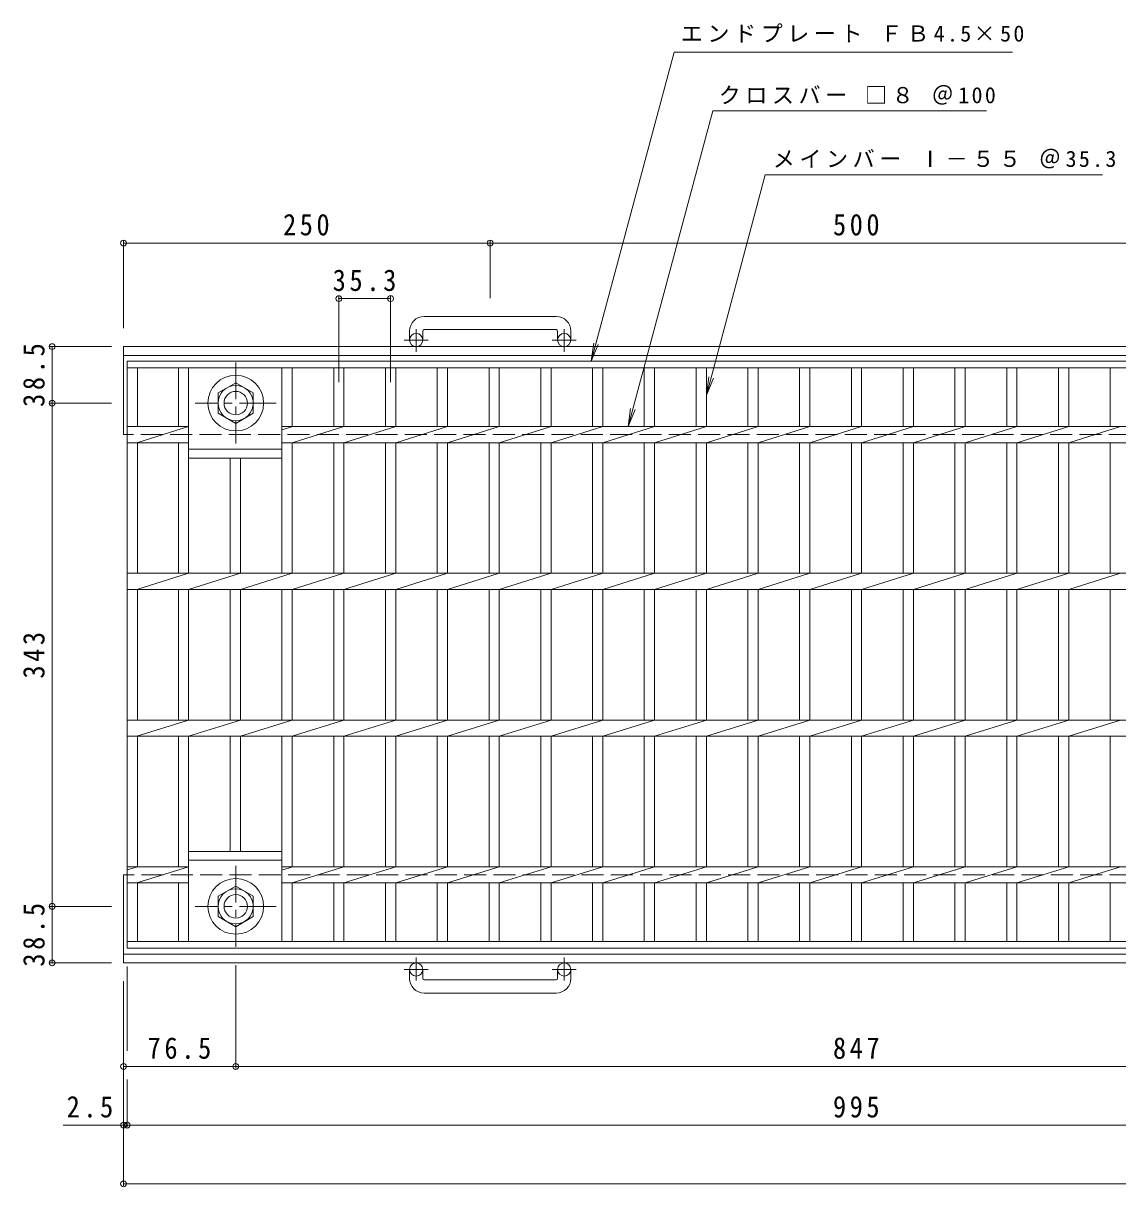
# Model space of a CAD drawing. Units: millimetres, scale not verified. Extents: x -929 to 904, y -686 to 662.
# Drawn here: x -929 to -183, y -131 to 662 of the extents above; entities that cross this region are included whole.
import ezdxf

# ---------------------------------------------------------------- set-up
doc = ezdxf.new("R2010")
doc.units = ezdxf.units.MM
doc.header["$LTSCALE"] = 5
doc.header["$PDMODE"] = 32
doc.header["$PDSIZE"] = 4
doc.linetypes.add('CHAIN1', pattern=[8, 5, -1, 1, -1])
doc.linetypes.add('DASHED3', pattern=[4, 3, -1])
for name, color, linetype, lineweight in [('0-1_躯体', 2, 'Continuous', 9), ('0-2_仕上', 3, 'Continuous', 9), ('0-4_その他', 7, 'Continuous', 9), ('0-5_寸法', 7, 'Continuous', 9)]:
    doc.layers.add(name, color=color, linetype=linetype, lineweight=lineweight)
doc.styles.add('ＭＳ ゴシック', font='')
doc.styles.get('ＭＳ ゴシック').set_extended_font_data('MS Gothic')

msp = doc.modelspace()

# ---------------------------------------------------------------- linework, layer by layer
at = {"layer": '0-1_躯体'}
for p, q in [((-565.846, 462.636), (-655.846, 462.636)), ((-665.846, 452.637), (-665.846, 446.537)), ((-656.846, 452.637), (-656.846, 446.537)), ((-655.846, 453.636), (-565.846, 453.636)), ((-564.846, 452.637), (-564.846, 446.537)), ((-555.846, 452.637), (-555.846, 446.537)), ((-860.846, 382.036), (-860.846, 442.037)), ((266.483, 442.037), (-860.846, 442.037)), ((264.437, 436.036), (-860.846, 436.036)), ((-860.846, 22.036), (-860.846, 82.036)), ((248.074, 28.036), (-860.846, 28.036)), ((246.028, 22.036), (-860.846, 22.036)), ((-665.846, 11.436), (-665.846, 17.536)), ((-656.846, 11.436), (-656.846, 17.536)), ((-564.846, 11.436), (-564.846, 17.536)), ((-555.846, 11.436), (-555.846, 17.536)), ((-655.846, 10.436), (-565.846, 10.436)), ((-565.846, 1.436), (-655.846, 1.436))]:
    msp.add_line(p, q, dxfattribs=at)
at = {"layer": '0-1_躯体', "linetype": 'CHAIN1'}
for p, q in [((-661.346, 438.429), (-661.346, 454.026)), ((-560.346, 438.429), (-560.346, 454.026)), ((-653.183, 446.537), (-669.59, 446.537)), ((-552.183, 446.537), (-568.59, 446.537)), ((-784.346, 431.173), (-784.346, 375.9)), ((-756.71, 403.536), (-811.983, 403.536)), ((-784.346, 88.173), (-784.346, 32.899)), ((-756.71, 60.536), (-811.983, 60.536)), ((-661.346, 25.643), (-661.346, 10.046)), ((-560.346, 25.643), (-560.346, 10.046)), ((-653.183, 17.536), (-669.59, 17.536)), ((-552.183, 17.536), (-568.59, 17.536))]:
    msp.add_line(p, q, dxfattribs=at)
at = {"layer": '0-1_躯体', "linetype": 'DASHED3'}
for p, q in [((246.028, 382.036), (-860.846, 382.036)), ((266.483, 82.036), (-860.846, 82.036))]:
    msp.add_line(p, q, dxfattribs=at)
at = {"layer": '0-1_躯体'}
for points in [[(-796.347, 410.464), (-796.347, 396.608), (-784.346, 389.679), (-772.347, 396.608), (-772.347, 410.464), (-784.346, 417.393)], [(-796.347, 53.608), (-796.347, 67.465), (-784.346, 74.393), (-772.347, 67.465), (-772.347, 53.608), (-784.346, 46.68)]]:
    msp.add_lwpolyline(points, close=True, dxfattribs=at)
for centre, radius in [((-661.346, 446.537), 4.5), ((-560.346, 446.537), 4.5), ((-784.346, 403.536), 19), ((-784.346, 403.536), 12), ((-784.346, 403.536), 8), ((-784.346, 60.536), 19), ((-784.346, 60.536), 12), ((-784.346, 60.536), 8), ((-661.346, 17.536), 4.5), ((-560.346, 17.536), 4.5)]:
    msp.add_circle(centre, radius, dxfattribs=at)
for centre, radius, start, end in [((-655.846, 452.637), 10, 90, 180), ((-565.846, 452.637), 10, 0, 90), ((-655.846, 452.637), 1, 90, 180), ((-565.846, 452.637), 1, 0, 90), ((-655.846, 11.436), 10, 180, 270), ((-655.846, 11.436), 1, 180, 270), ((-565.846, 11.436), 10, 270, 0), ((-565.846, 11.436), 1, 270, 0)]:
    msp.add_arc(centre, radius, start, end, dxfattribs=at)
at = {"layer": '0-2_仕上'}
for p, q in [((-858.346, 432.037), (136.655, 432.037)), ((-858.346, 32.036), (-858.346, 432.037)), ((-858.346, 427.537), (136.655, 427.537)), ((-851.345, 387.537), (-851.345, 427.537)), ((-823.445, 427.537), (-823.445, 387.537)), ((-816.446, 427.537), (-816.446, 287.537)), ((-752.845, 427.537), (-752.845, 287.537)), ((-745.845, 427.537), (-745.845, 387.537)), ((-717.546, 427.537), (-717.546, 387.537)), ((-710.546, 427.537), (-710.546, 387.537)), ((-682.247, 427.537), (-682.247, 387.537)), ((-675.247, 427.537), (-675.247, 387.537)), ((-646.948, 427.537), (-646.948, 387.537)), ((-639.948, 427.537), (-639.948, 387.537)), ((-611.648, 427.537), (-611.648, 387.537)), ((-604.648, 427.537), (-604.648, 387.537)), ((-576.349, 427.537), (-576.349, 387.537)), ((-569.349, 427.537), (-569.349, 387.537)), ((-541.05, 427.537), (-541.05, 387.537)), ((-534.05, 427.537), (-534.05, 387.537)), ((-505.751, 427.537), (-505.751, 387.537)), ((-498.751, 427.537), (-498.751, 387.537)), ((-470.452, 427.537), (-470.452, 387.537)), ((-463.452, 427.537), (-463.452, 387.537)), ((-435.153, 427.537), (-435.153, 387.537)), ((-428.153, 427.537), (-428.153, 387.537)), ((-399.854, 427.537), (-399.854, 387.537)), ((-392.854, 427.537), (-392.854, 387.537)), ((-364.554, 427.537), (-364.554, 387.537)), ((-357.555, 427.537), (-357.555, 387.537)), ((-329.255, 427.537), (-329.255, 387.537)), ((-322.255, 427.537), (-322.255, 387.537)), ((-293.956, 427.537), (-293.956, 387.537)), ((-286.956, 427.537), (-286.956, 387.537)), ((-258.657, 427.537), (-258.657, 387.537)), ((-251.657, 427.537), (-251.657, 387.537)), ((-223.358, 427.537), (-223.358, 387.537)), ((-216.358, 427.537), (-216.358, 387.537)), ((-188.059, 427.537), (-188.059, 387.537)), ((-858.346, 387.537), (-816.446, 387.537)), ((-851.746, 376.537), (-816.446, 387.537)), ((-752.845, 387.537), (30.755, 387.537)), ((-752.845, 385.231), (-745.445, 387.537)), ((-745.846, 376.537), (-710.546, 387.537)), ((-710.546, 376.537), (-675.246, 387.537)), ((-675.247, 376.537), (-639.947, 387.537)), ((-639.948, 376.537), (-604.648, 387.537)), ((-604.648, 376.537), (-569.348, 387.537)), ((-569.349, 376.537), (-534.049, 387.537)), ((-534.05, 376.537), (-498.75, 387.537)), ((-498.751, 376.537), (-463.451, 387.537)), ((-463.452, 376.537), (-428.152, 387.537)), ((-428.153, 376.537), (-392.853, 387.537)), ((-392.854, 376.537), (-357.554, 387.537)), ((-357.555, 376.537), (-322.254, 387.537)), ((-322.255, 376.537), (-286.955, 387.537)), ((-286.956, 376.537), (-251.656, 387.537)), ((-251.657, 376.537), (-216.357, 387.537)), ((-216.358, 376.537), (-181.058, 387.537)), ((-858.346, 376.537), (-816.446, 376.537)), ((-851.345, 287.537), (-851.345, 376.537)), ((-823.445, 376.537), (-823.445, 287.537)), ((-752.845, 376.537), (30.755, 376.537)), ((-745.845, 376.537), (-745.845, 287.537)), ((-717.546, 376.537), (-717.546, 287.537)), ((-710.546, 376.537), (-710.546, 287.537)), ((-682.247, 376.537), (-682.247, 287.537)), ((-675.247, 376.537), (-675.247, 287.537)), ((-646.948, 376.537), (-646.948, 287.537)), ((-639.948, 376.537), (-639.948, 287.537)), ((-611.648, 376.537), (-611.648, 287.537)), ((-604.648, 376.537), (-604.648, 287.537)), ((-576.349, 376.537), (-576.349, 287.537)), ((-569.349, 376.537), (-569.349, 287.537)), ((-541.05, 376.537), (-541.05, 287.537)), ((-534.05, 376.537), (-534.05, 287.537)), ((-505.751, 376.537), (-505.751, 287.537)), ((-498.751, 376.537), (-498.751, 287.537)), ((-470.452, 376.537), (-470.452, 287.537)), ((-463.452, 376.537), (-463.452, 287.537)), ((-435.153, 376.537), (-435.153, 287.537)), ((-428.153, 376.537), (-428.153, 287.537)), ((-399.854, 376.537), (-399.854, 287.537)), ((-392.854, 376.537), (-392.854, 287.537)), ((-364.554, 376.537), (-364.554, 287.537)), ((-357.555, 376.537), (-357.555, 287.537)), ((-329.255, 376.537), (-329.255, 287.537)), ((-322.255, 376.537), (-322.255, 287.537)), ((-293.956, 376.537), (-293.956, 287.537)), ((-286.956, 376.537), (-286.956, 287.537)), ((-258.657, 376.537), (-258.657, 287.537)), ((-251.657, 376.537), (-251.657, 287.537)), ((-223.358, 376.537), (-223.358, 287.537)), ((-216.358, 376.537), (-216.358, 287.537)), ((-188.059, 376.537), (-188.059, 287.537)), ((-816.446, 372.037), (-752.845, 372.037)), ((-816.446, 366.037), (-752.845, 366.037)), ((-788.145, 366.037), (-788.145, 287.537)), ((-781.146, 366.037), (-781.146, 287.537)), ((-858.346, 287.537), (136.655, 287.537)), ((-851.746, 276.536), (-816.446, 287.537)), ((-816.446, 276.536), (-781.146, 287.537)), ((-781.146, 276.536), (-745.846, 287.537)), ((-745.846, 276.536), (-710.546, 287.537)), ((-710.546, 276.536), (-675.246, 287.537)), ((-675.247, 276.536), (-639.947, 287.537)), ((-639.948, 276.536), (-604.648, 287.537)), ((-604.648, 276.536), (-569.348, 287.537)), ((-569.349, 276.536), (-534.049, 287.537)), ((-534.05, 276.536), (-498.75, 287.537)), ((-498.751, 276.536), (-463.451, 287.537)), ((-463.452, 276.536), (-428.152, 287.537)), ((-428.153, 276.536), (-392.853, 287.537)), ((-392.854, 276.536), (-357.554, 287.537)), ((-357.555, 276.536), (-322.254, 287.537)), ((-322.255, 276.536), (-286.955, 287.537)), ((-286.956, 276.536), (-251.656, 287.537)), ((-251.657, 276.536), (-216.357, 287.537)), ((-216.358, 276.536), (-181.058, 287.537)), ((-858.346, 276.536), (136.655, 276.536)), ((-851.345, 187.537), (-851.345, 276.536)), ((-823.445, 276.536), (-823.445, 187.537)), ((-816.446, 276.536), (-816.446, 187.537)), ((-788.145, 276.536), (-788.145, 187.537)), ((-781.146, 276.536), (-781.146, 187.537)), ((-752.845, 276.536), (-752.845, 187.537)), ((-745.845, 276.536), (-745.845, 187.537)), ((-717.546, 276.536), (-717.546, 187.537)), ((-710.546, 276.536), (-710.546, 187.537)), ((-682.247, 276.536), (-682.247, 187.537)), ((-675.247, 276.536), (-675.247, 187.537)), ((-646.948, 276.536), (-646.948, 187.537)), ((-639.948, 276.536), (-639.948, 187.537)), ((-611.648, 276.536), (-611.648, 187.537)), ((-604.648, 276.536), (-604.648, 187.537)), ((-576.349, 276.536), (-576.349, 187.537)), ((-569.349, 276.536), (-569.349, 187.537)), ((-541.05, 276.536), (-541.05, 187.537)), ((-534.05, 276.536), (-534.05, 187.537)), ((-505.751, 276.536), (-505.751, 187.537)), ((-498.751, 276.536), (-498.751, 187.537)), ((-470.452, 276.536), (-470.452, 187.537)), ((-463.452, 276.536), (-463.452, 187.537)), ((-435.153, 276.536), (-435.153, 187.537)), ((-428.153, 276.536), (-428.153, 187.537)), ((-399.854, 276.536), (-399.854, 187.537)), ((-392.854, 276.536), (-392.854, 187.537)), ((-364.554, 276.536), (-364.554, 187.537)), ((-357.555, 276.536), (-357.555, 187.537)), ((-329.255, 276.536), (-329.255, 187.537)), ((-322.255, 276.536), (-322.255, 187.537)), ((-293.956, 276.536), (-293.956, 187.537)), ((-286.956, 276.536), (-286.956, 187.537)), ((-258.657, 276.536), (-258.657, 187.537)), ((-251.657, 276.536), (-251.657, 187.537)), ((-223.358, 276.536), (-223.358, 187.537)), ((-216.358, 276.536), (-216.358, 187.537)), ((-188.059, 276.536), (-188.059, 187.537)), ((-858.346, 187.537), (136.655, 187.537)), ((-851.746, 176.536), (-816.446, 187.537)), ((-816.446, 176.536), (-781.146, 187.537)), ((-781.146, 176.536), (-745.846, 187.537)), ((-745.846, 176.536), (-710.546, 187.537)), ((-710.546, 176.536), (-675.246, 187.537)), ((-675.247, 176.536), (-639.947, 187.537)), ((-639.948, 176.536), (-604.648, 187.537)), ((-604.648, 176.536), (-569.348, 187.537)), ((-569.349, 176.536), (-534.049, 187.537)), ((-534.05, 176.536), (-498.75, 187.537)), ((-498.751, 176.536), (-463.451, 187.537)), ((-463.452, 176.536), (-428.152, 187.537)), ((-428.153, 176.536), (-392.853, 187.537)), ((-392.854, 176.536), (-357.554, 187.537)), ((-357.555, 176.536), (-322.254, 187.537)), ((-322.255, 176.536), (-286.955, 187.537)), ((-286.956, 176.536), (-251.656, 187.537)), ((-251.657, 176.536), (-216.357, 187.537)), ((-216.358, 176.536), (-181.058, 187.537)), ((-858.346, 176.536), (136.655, 176.536)), ((-851.345, 87.536), (-851.345, 176.536)), ((-823.445, 176.536), (-823.445, 87.536)), ((-816.446, 176.536), (-816.446, 36.536)), ((-788.145, 176.536), (-788.145, 98.036)), ((-781.146, 176.536), (-781.146, 98.036)), ((-752.845, 176.536), (-752.845, 36.536)), ((-745.845, 176.536), (-745.845, 87.536)), ((-717.546, 176.536), (-717.546, 87.536)), ((-710.546, 176.536), (-710.546, 87.536)), ((-682.247, 176.536), (-682.247, 87.536)), ((-675.247, 176.536), (-675.247, 87.536)), ((-646.948, 176.536), (-646.948, 87.536)), ((-639.948, 176.536), (-639.948, 87.536)), ((-611.648, 176.536), (-611.648, 87.536)), ((-604.648, 176.536), (-604.648, 87.536)), ((-576.349, 176.536), (-576.349, 87.536)), ((-569.349, 176.536), (-569.349, 87.536)), ((-541.05, 176.536), (-541.05, 87.536)), ((-534.05, 176.536), (-534.05, 87.536)), ((-505.751, 176.536), (-505.751, 87.536)), ((-498.751, 176.536), (-498.751, 87.536)), ((-470.452, 176.536), (-470.452, 87.536)), ((-463.452, 176.536), (-463.452, 87.536)), ((-435.153, 176.536), (-435.153, 87.536)), ((-428.153, 176.536), (-428.153, 87.536)), ((-399.854, 176.536), (-399.854, 87.536)), ((-392.854, 176.536), (-392.854, 87.536)), ((-364.554, 176.536), (-364.554, 87.536)), ((-357.555, 176.536), (-357.555, 87.536)), ((-329.255, 176.536), (-329.255, 87.536)), ((-322.255, 176.536), (-322.255, 87.536)), ((-293.956, 176.536), (-293.956, 87.536)), ((-286.956, 176.536), (-286.956, 87.536)), ((-258.657, 176.536), (-258.657, 87.536)), ((-251.657, 176.536), (-251.657, 87.536)), ((-223.358, 176.536), (-223.358, 87.536)), ((-216.358, 176.536), (-216.358, 87.536)), ((-188.059, 176.536), (-188.059, 87.536)), ((-752.845, 98.036), (-816.446, 98.036)), ((-858.346, 85.355), (-851.345, 87.537)), ((-858.346, 87.536), (-816.446, 87.536)), ((-851.746, 76.537), (-816.446, 87.536)), ((-752.845, 92.036), (-816.446, 92.036)), ((-752.845, 87.536), (30.755, 87.536)), ((-752.845, 85.23), (-745.445, 87.536)), ((-745.846, 76.537), (-710.546, 87.536)), ((-710.546, 76.537), (-675.246, 87.536)), ((-675.247, 76.537), (-639.947, 87.536)), ((-639.948, 76.537), (-604.648, 87.536)), ((-604.648, 76.537), (-569.348, 87.536)), ((-569.349, 76.537), (-534.049, 87.536)), ((-534.05, 76.537), (-498.75, 87.536)), ((-498.751, 76.537), (-463.451, 87.536)), ((-463.452, 76.537), (-428.152, 87.536)), ((-428.153, 76.537), (-392.853, 87.536)), ((-392.854, 76.537), (-357.554, 87.536)), ((-357.555, 76.537), (-322.254, 87.536)), ((-322.255, 76.537), (-286.955, 87.536)), ((-286.956, 76.537), (-251.656, 87.536)), ((-251.657, 76.537), (-216.357, 87.536)), ((-216.358, 76.537), (-181.058, 87.536)), ((-858.346, 76.536), (-816.446, 76.536)), ((-851.345, 36.536), (-851.345, 76.536)), ((-823.445, 76.536), (-823.445, 36.536)), ((-752.845, 76.536), (30.755, 76.536)), ((-745.845, 76.536), (-745.845, 36.536)), ((-717.546, 76.536), (-717.546, 36.536)), ((-710.546, 76.536), (-710.546, 36.536)), ((-682.247, 76.536), (-682.247, 36.536)), ((-675.247, 76.536), (-675.247, 36.536)), ((-646.948, 76.536), (-646.948, 36.536)), ((-639.948, 76.536), (-639.948, 36.536)), ((-611.648, 76.536), (-611.648, 36.536)), ((-604.648, 76.536), (-604.648, 36.536)), ((-576.349, 76.536), (-576.349, 36.536)), ((-569.349, 76.536), (-569.349, 36.536)), ((-541.05, 76.536), (-541.05, 36.536)), ((-534.05, 76.536), (-534.05, 36.536)), ((-505.751, 76.536), (-505.751, 36.536)), ((-498.751, 76.536), (-498.751, 36.536)), ((-470.452, 76.536), (-470.452, 36.536)), ((-463.452, 76.536), (-463.452, 36.536)), ((-435.153, 76.536), (-435.153, 36.536)), ((-428.153, 76.536), (-428.153, 36.536)), ((-399.854, 76.536), (-399.854, 36.536)), ((-392.854, 76.536), (-392.854, 36.536)), ((-364.554, 76.536), (-364.554, 36.536)), ((-357.555, 76.536), (-357.555, 36.536)), ((-329.255, 76.536), (-329.255, 36.536)), ((-322.255, 76.536), (-322.255, 36.536)), ((-293.956, 76.536), (-293.956, 36.536)), ((-286.956, 76.536), (-286.956, 36.536)), ((-258.657, 76.536), (-258.657, 36.536)), ((-251.657, 76.536), (-251.657, 36.536)), ((-223.358, 76.536), (-223.358, 36.536)), ((-216.358, 76.536), (-216.358, 36.536)), ((-188.059, 76.536), (-188.059, 36.536)), ((136.655, 36.536), (-858.346, 36.536)), ((136.655, 32.036), (-858.346, 32.036))]:
    msp.add_line(p, q, dxfattribs=at)
at = {"layer": '0-4_その他'}
for p, q in [((-860.846, 454.537), (-860.846, 514.136)), ((-860.846, 512.636), (186.654, 512.636)), ((-610.846, 475.136), (-610.846, 514.136)), ((-714.046, 417.908), (-714.046, 476.25)), ((-678.747, 417.908), (-678.747, 476.25)), ((-714.046, 474.75), (-678.747, 474.75)), ((-869.16, 442.037), (-911.009, 442.037)), ((-909.509, 403.537), (-909.509, 442.037)), ((-869.16, 403.537), (-911.009, 403.537)), ((-909.509, 60.536), (-909.509, 403.537)), ((-869.16, 60.536), (-911.009, 60.536)), ((-909.509, 22.037), (-909.509, 60.536)), ((-869.16, 22.037), (-911.009, 22.037)), ((-858.346, 19.536), (-858.346, -38.012)), ((-784.346, 20.399), (-784.346, -50.064)), ((-860.846, 9.536), (-860.846, -130.064)), ((-860.846, -48.564), (62.655, -48.564)), ((-858.346, -57.578), (-858.346, -90.064)), ((-901.922, -88.564), (164.525, -88.564)), ((-860.846, -128.564), (186.654, -128.564))]:
    msp.add_line(p, q, dxfattribs=at)
for p in [(-860.846, 512.636), (-610.846, 512.636), (-714.046, 474.75), (-678.747, 474.75), (-909.509, 442.037), (-909.509, 403.537), (-909.509, 60.536), (-909.509, 22.037), (-860.846, -48.564), (-784.346, -48.564), (-860.846, -88.564), (-858.346, -88.564), (-860.846, -128.564)]:
    msp.add_point(p, dxfattribs=at)
at = {"layer": '0-5_寸法'}
for p, q in [((-541.908, 432.037), (-485.478, 642.636)), ((-485.478, 642.636), (-254.62, 642.636)), ((-516.702, 387.537), (-459.066, 602.636)), ((-459.066, 602.636), (-272.503, 602.636)), ((-423.249, 559.074), (-193.288, 559.074)), ((-541.908, 432.037), (-540.276, 444.43)), ((-541.908, 432.037), (-537.124, 443.585)), ((-463.452, 409.034), (-458.668, 420.583)), ((-516.702, 387.537), (-515.07, 399.93)), ((-516.702, 387.537), (-511.918, 399.085))]:
    msp.add_line(p, q, dxfattribs=at)
msp.add_lwpolyline([(-423.249, 559.074), (-463.452, 409.034), (-461.82, 421.427)], dxfattribs=at)

# ---------------------------------------------------------------- texts
at = {"layer": '0-4_その他', "color": 2, "char_height": 14.66, "attachment_point": 7, "style": 'ＭＳ ゴシック'}
for s, insert in [('\\T1.27;\\W0.9;250', (-752.096, 517.636)), ('\\T1.27;\\W0.9;500', (-377.096, 517.636)), ('\\T1.28;\\W0.9;35.3', (-718.271, 479.75)), ('\\T1.28;\\W0.9;76.5', (-844.471, -43.564)), ('\\T1.27;\\W0.9;847', (-377.096, -43.564)), ('\\T1.27;\\W0.9;2.5', (-899.664, -83.564)), ('\\T1.27;\\W0.9;995', (-377.096, -83.564))]:
    msp.add_mtext(s, dxfattribs=dict(at, insert=insert))
at = {"layer": '0-4_その他', "color": 2, "char_height": 14.66, "attachment_point": 7, "rotation": 90, "style": 'ＭＳ ゴシック'}
for s, insert in [('\\T1.28;\\W0.9;38.5', (-914.509, 400.912)), ('\\T1.27;\\W0.9;343', (-914.509, 215.786)), ('\\T1.28;\\W0.9;38.5', (-914.509, 19.411))]:
    msp.add_mtext(s, dxfattribs=dict(at, insert=insert))
at = {"layer": '0-5_寸法', "char_height": 11, "attachment_point": 7, "style": 'ＭＳ ゴシック'}
for s, insert in [('\\T1.21;エンドプレート\\~ＦＢ4.5×50', (-480.87, 649.314)), ('\\T1.21;クロスバー\\~□８\\~＠100', (-455.003, 606.911)), ('\\T1.21;メインバー\\~Ⅰ－５５\\~＠35.3', (-418.151, 563.495))]:
    msp.add_mtext(s, dxfattribs=dict(at, insert=insert))

doc.saveas('drawing.dxf')
